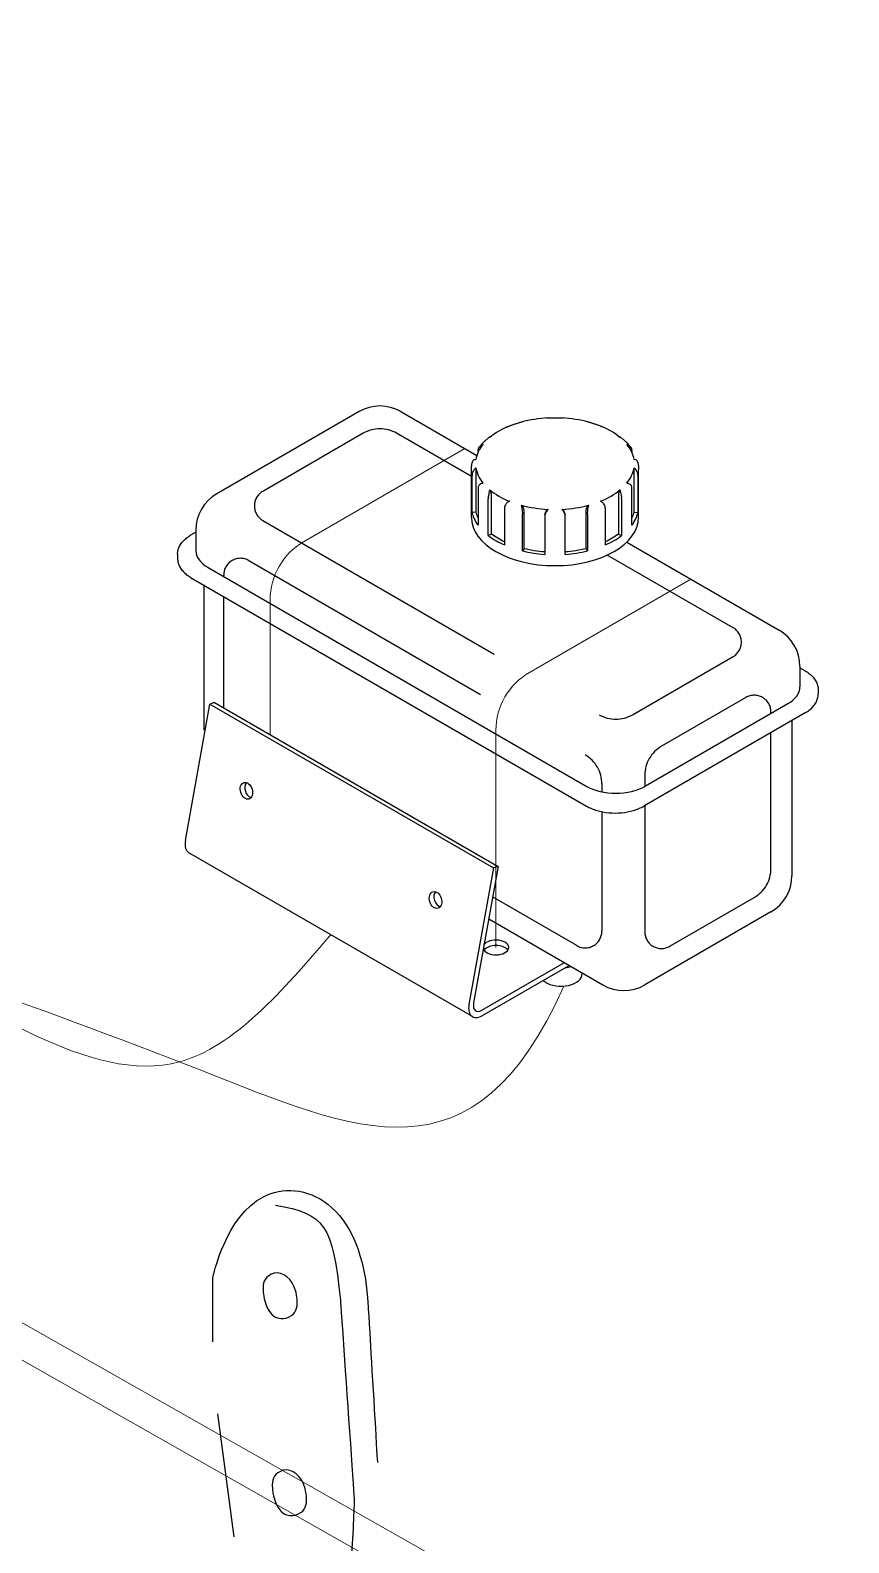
# Model space of a CAD drawing. Extents: x 4.3 to 15.2, y 2.4 to 10.6.
# Drawn here: x 8.265 to 8.571, y 5.474 to 6.039 of the extents above; entities that cross this region are included whole.
import ezdxf

# ---------------------------------------------------------------- set-up
doc = ezdxf.new("R2010")
doc.units = 0
doc.header["$LTSCALE"] = 0.3
doc.header["$MEASUREMENT"] = 0
doc.linetypes.add('PHANTOM', pattern=[2.5, 1.25, -0.25, 0.25, -0.25, 0.25, -0.25])
doc.layers.add('1', color=1, linetype='CONTINUOUS')

msp = doc.modelspace()

# ---------------------------------------------------------------- linework, layer by layer
at = {"layer": '1', "color": 41}
for p, q in [((8.38794, 5.89643), (8.33473, 5.86571)), ((8.40357, 5.89643), (8.43199, 5.88002)), ((8.4368, 5.88685), (8.4369, 5.88681)), ((8.48551, 5.88681), (8.4856, 5.88685)), ((8.43162, 5.87847), (8.43163, 5.87847)), ((8.43243, 5.88118), (8.43243, 5.88179)), ((8.48998, 5.88179), (8.48998, 5.88118)), ((8.49078, 5.87847), (8.49079, 5.87847)), ((8.42995, 5.8569), (8.42995, 5.87476)), ((8.49245, 5.8569), (8.49245, 5.87476)), ((8.32692, 5.85134), (8.32497, 5.85021)), ((8.32692, 5.85218), (8.32692, 5.84452)), ((8.48804, 5.84766), (8.54499, 5.81478)), ((8.32007, 5.84312), (8.32007, 5.84159)), ((8.32497, 5.83449), (8.47302, 5.74902)), ((8.33149, 5.83814), (8.47292, 5.75649)), ((8.32992, 5.83163), (8.32992, 5.77737)), ((8.5528, 5.80125), (8.5528, 5.79359)), ((8.5528, 5.80067), (8.55475, 5.79954)), ((8.33385, 5.78766), (8.33212, 5.78712)), ((8.33385, 5.78766), (8.43991, 5.72642)), ((8.55965, 5.79245), (8.55965, 5.79091)), ((8.32298, 5.73613), (8.33212, 5.78712)), ((8.33212, 5.78712), (8.43819, 5.72589)), ((8.55475, 5.78382), (8.49447, 5.74902)), ((8.54822, 5.78721), (8.49501, 5.75649)), ((8.54979, 5.78096), (8.54979, 5.72297)), ((8.43037, 5.67033), (8.32431, 5.73156)), ((8.43819, 5.72589), (8.42905, 5.67489)), ((8.43991, 5.72642), (8.43077, 5.67543)), ((8.43991, 5.72642), (8.43819, 5.72589)), ((8.54198, 5.70944), (8.49478, 5.68218)), ((8.43641, 5.70687), (8.47916, 5.68218)), ((8.43387, 5.67271), (8.46472, 5.69052)), ((8.43387, 5.67067), (8.46648, 5.6895)), ((8.47124, 5.68572), (8.47142, 5.68665))]:
    msp.add_line(p, q, dxfattribs=at)
at = {"layer": '1', "color": 150}
for p, q in [((8.43019, 5.85876), (8.43019, 5.87254)), ((8.49222, 5.87254), (8.49222, 5.85876)), ((8.43243, 5.86773), (8.43243, 5.85395)), ((8.43414, 5.86969), (8.43425, 5.86972)), ((8.48815, 5.86972), (8.48827, 5.86969)), ((8.48998, 5.85395), (8.48998, 5.86773)), ((8.43627, 5.85011), (8.43627, 5.86389)), ((8.48614, 5.86389), (8.48614, 5.85011)), ((8.43174, 5.85887), (8.43019, 5.85876)), ((8.44237, 5.86036), (8.44237, 5.84658)), ((8.44902, 5.84437), (8.44902, 5.85814)), ((8.45736, 5.85685), (8.45736, 5.84307)), ((8.46504, 5.84307), (8.46504, 5.85685)), ((8.47339, 5.85814), (8.47339, 5.84437)), ((8.48004, 5.84658), (8.48004, 5.86036)), ((8.49067, 5.85887), (8.49222, 5.85876)), ((8.43751, 5.85065), (8.43627, 5.85011)), ((8.4849, 5.85065), (8.48614, 5.85011)), ((8.44963, 5.8452), (8.44902, 5.84437)), ((8.47278, 5.8452), (8.47339, 5.84437))]:
    msp.add_line(p, q, dxfattribs=at)
at = {"layer": '1', "color": 41, "lineweight": 18}
for p, q in [((7.88133, 5.77167), (8.5351, 5.40117)), ((7.87021, 5.76391), (8.53004, 5.38998))]:
    msp.add_line(p, q, dxfattribs=at)
at = {"layer": '1', "color": 150, "linetype": 'PHANTOM', "ltscale": 0.05}
for points in [[(8.42995, 5.87217), (8.402, 5.88831, 0.267949), (8.3895, 5.88831), (8.35192, 5.86661, 0.57735), (8.35192, 5.85579), (8.47771, 5.78316, 0.267949), (8.49021, 5.78316), (8.5278, 5.80486, 0.57735), (8.5278, 5.81568), (8.48077, 5.84283)], [(8.33732, 5.83478), (8.33732, 5.83534, -0.57735), (8.3467, 5.84076), (8.4725, 5.76813, -0.267949), (8.47875, 5.7573), (8.47875, 5.75437)], [(8.54198, 5.78361), (8.54198, 5.78418, 0.57735), (8.53261, 5.78959), (8.50103, 5.77136, 0.267949), (8.49478, 5.76054), (8.49478, 5.75636)], [(8.49478, 5.7492), (8.49478, 5.70203, 0.57735), (8.50416, 5.69662), (8.53573, 5.71485, 0.267949), (8.54198, 5.72567), (8.54198, 5.77645)], [(8.47875, 5.74693), (8.47875, 5.70227, -0.57735), (8.46937, 5.69686), (8.43787, 5.71504)]]:
    msp.add_lwpolyline(points, format="xyb", dxfattribs=at)
at = {"layer": '1', "color": 6, "lineweight": 18}
for points in [[(8.42754, 5.88259), (8.36718, 5.84774, 0.267949), (8.35468, 5.82609), (8.35468, 5.77563)], [(8.51201, 5.83382), (8.45165, 5.79897, 0.267949), (8.43915, 5.77732), (8.43915, 5.69618)]]:
    msp.add_lwpolyline(points, format="xyb", dxfattribs=at)
at = {"layer": '1', "color": 150, "linetype": 'PHANTOM', "ltscale": 0.05}
msp.add_lwpolyline([(8.33732, 5.78565), (8.33732, 5.82736)], dxfattribs=at)
at = {"layer": '1', "color": 41}
for centre, start, end in [((8.39575, 5.8829), 60, 120), ((8.34254, 5.85218), 120, 180), ((8.53717, 5.80125), 0, 60), ((8.53417, 5.72297), 300, 0), ((8.48697, 5.69572), 240, 300)]:
    msp.add_arc(centre, 0.01562, start, end, dxfattribs=at)
for centre, major_axis, ratio, start_param, end_param in [((8.4612, 5.87697), (-0.02969, 0), 0.57735, 5.323482, 5.672092), ((8.4612, 5.87697), (-0.02969, 0), 0.57735, 4.799884, 5.148493), ((8.4612, 5.87697), (-0.02969, 0), 0.57735, 4.276285, 4.624894), ((8.4612, 5.87697), (-0.02969, 0), 0.57735, 3.752686, 4.101296), ((8.4612, 5.87697), (-0.02969, 0), 0.57735, 5.847081, 6.195691), ((8.4612, 5.87697), (0.02969, 0), 0.57735, 0.087495, 0.436104), ((8.4353, 5.88109), (-0.00252, 0.00185), 0.751912, 0.302522, 0.503807), ((8.4871, 5.88109), (0.00252, 0.00185), 0.751912, 5.779378, 5.980663), ((8.43329, 5.87675), (-0.00306, 0.00066), 0.810309, 6.253956, 6.283185), ((8.48912, 5.87675), (0.00306, 0.00066), 0.810309, 0, 0.029229), ((8.4612, 5.8569), (0.03125, 0), 0.57735, 3.141593, 6.283185), ((8.34254, 5.84452), (-0.01563, 0), 0.57735, 0, 0.785398), ((8.53717, 5.79359), (0.01562, 0), 0.57735, 5.497787, 6.283185), ((8.34755, 5.75527), (0.00095, -0.00307), 0.692428, 3.559046, 5.865732), ((8.48396, 5.76287), (-0.01562, 0), 0.57735, 0.785398, 2.356194), ((8.32781, 5.73763), (-0.0035, -0.00606), 0.57735, 5.270894, 6.283185), ((8.41826, 5.71444), (0.00095, -0.00307), 0.692428, 3.559046, 5.865732), ((8.43915, 5.69618), (-0.00478, 0), 0.57735, 0.138828, 5.938116), ((8.43915, 5.69413), (0.00478, 0), 0.57735, 0.379238, 2.762354), ((8.46346, 5.69398), (0.00933, 0), 0.57735, 4.883434, 5.130916), ((8.46346, 5.68622), (0.00783, 0), 0.57735, 3.685217, 6.171304), ((8.43387, 5.67639), (-0.0035, -0.00606), 0.57735, 5.270894, 7.068583), ((8.43387, 5.67639), (-0.00225, -0.0039), 0.57735, 5.270894, 7.068583)]:
    msp.add_ellipse(centre, major_axis=major_axis, ratio=ratio, start_param=start_param, end_param=end_param, dxfattribs=at)
at = {"layer": '1', "color": 150}
for centre, major_axis, ratio, start_param, end_param in [((8.43329, 5.87276), (-0.00306, -0.00066), 0.810309, 5.909845, 6.11113), ((8.4612, 5.87697), (-0.02969, 0), 0.57735, 0.087495, 0.436104), ((8.4612, 5.87697), (0.02969, 0), 0.57735, 5.847081, 6.195691), ((8.48912, 5.87276), (0.00306, -0.00066), 0.810309, 0.172056, 0.37334), ((8.4353, 5.86843), (-0.00252, -0.00185), 0.751912, 5.578094, 5.779378), ((8.4612, 5.87697), (0.02969, 0), 0.57735, 3.752686, 4.101296), ((8.4612, 5.87697), (0.02969, 0), 0.57735, 5.323482, 5.672092), ((8.4871, 5.86843), (-0.00252, 0.00185), 0.751912, 3.6454, 3.846684), ((8.43876, 5.86497), (0.0019, 0.00248), 0.651584, 2.234515, 2.435799), ((8.4612, 5.87697), (0.02969, 0), 0.57735, 4.276285, 4.624894), ((8.4612, 5.87697), (0.02969, 0), 0.57735, 4.799884, 5.148493), ((8.48365, 5.86497), (0.0019, -0.00248), 0.651584, 0.705794, 0.907078), ((8.4612, 5.86098), (-0.03125, 0), 0.57735, 0.123188, 0.400411), ((8.44426, 5.8618), (-0.00125, -0.00286), 0.492041, 5.236171, 5.437455), ((8.45024, 5.85981), (0.00074, 0.00304), 0.318268, 2.024335, 2.225619), ((8.45775, 5.85864), (-0.00022, -0.00312), 0.100328, 5.130175, 5.331459), ((8.46466, 5.85864), (-0.00022, 0.00312), 0.100328, 4.093319, 4.294603), ((8.47217, 5.85981), (0.00074, -0.00304), 0.318268, 0.915974, 1.117258), ((8.47815, 5.8618), (-0.00125, 0.00286), 0.492041, 3.987323, 4.188607), ((8.4612, 5.86098), (0.03125, 0), 0.57735, 5.882774, 6.159997), ((8.4612, 5.86098), (-0.03125, 0), 0.57735, 0.646787, 0.92401), ((8.4612, 5.86098), (-0.03125, 0), 0.57735, 2.217583, 2.494806), ((8.4612, 5.86098), (-0.03125, 0), 0.57735, 1.170385, 1.447608), ((8.4612, 5.86098), (-0.03125, 0), 0.57735, 1.693984, 1.971207)]:
    msp.add_ellipse(centre, major_axis=major_axis, ratio=ratio, start_param=start_param, end_param=end_param, dxfattribs=at)
at = {"layer": '1', "color": 41}
for centre in [(8.34582, 5.75473), (8.41654, 5.71391)]:
    msp.add_ellipse(centre, major_axis=(0.00095, -0.00307), ratio=0.692428, dxfattribs=at)
at = {"layer": '1', "color": 6, "lineweight": 18}
for points, knots in [([(7.04057, 6.12858), (7.08329, 6.09582), (7.127, 6.13226), (7.28142, 6.19), (7.36113, 6.13527), (7.36113, 6.13527), (7.91966, 5.81834), (8.08314, 5.72451), (8.12341, 5.71207), (8.20459, 5.70985), (8.31204, 5.62492), (8.35932, 5.67997), (8.37734, 5.70095)], [0, 0, 0, 0, 0.256944, 0.319772, 0.333333, 0.333333, 0.666667, 1, 1, 1.128415, 1.248452, 1.322321, 1.322321, 1.322321, 1.322321]), ([(8.01899, 5.57607), (7.9685, 5.64524), (8.04389, 5.73207), (8.19162, 5.7003), (8.19162, 5.7003), (8.34454, 5.648), (8.43084, 5.60633), (8.46454, 5.68175), (8.46454, 5.68175), (8.46454, 5.68175), (8.46454, 5.68175), (8.46454, 5.68175), (8.46454, 5.68175), (8.46454, 5.68175)], [0, 0, 0, 0, 0.2, 0.2, 0.2, 0.3, 0.4, 0.4, 0.4, 0.5, 0.6, 0.8, 1, 1, 1, 1])]:
    msp.add_open_spline(points, degree=3, knots=knots, dxfattribs=at)
for points in [[(8.36468, 5.3037), (8.36468, 5.3037), (8.97555, 5.62744), (9.54787, 5.93075)], [(8.36553, 5.27529), (8.36553, 5.27529), (8.98059, 5.59662), (9.54437, 5.89115)], [(9.35844, 5.64588), (9.35844, 5.64588), (8.55765, 5.05864), (8.55765, 5.05864)]]:
    msp.add_open_spline(points, degree=3, dxfattribs=at)
at = {"layer": '1', "color": 41}
for points, knots in [([(8.44301, 5.89051), (8.44307, 5.89056), (8.44313, 5.8906), (8.44348, 5.89081), (8.44382, 5.89093), (8.44417, 5.89101)], [0.07292539, 0.07292539, 0.07292539, 0.07292539, 0.08646823, 0.08646823, 0.14714467, 0.14714467, 0.14714467, 0.14714467]), ([(8.44356, 5.89082), (8.44389, 5.89095), (8.44422, 5.89109), (8.4449, 5.89135), (8.44524, 5.89147), (8.44593, 5.89171), (8.44628, 5.89183), (8.44698, 5.89205), (8.44734, 5.89216), (8.44805, 5.89237), (8.44842, 5.89247), (8.44878, 5.89257)], [4.8732785, 4.8732785, 4.8732785, 4.8732785, 4.9129066, 4.9129066, 4.9525346, 4.9525346, 4.9921627, 4.9921627, 5.0317908, 5.0317908, 5.0714189, 5.0714189, 5.0714189, 5.0714189]), ([(8.44866, 5.8925), (8.44874, 5.89256), (8.44881, 5.89259), (8.44888, 5.89256), (8.44888, 5.89256), (8.44888, 5.89256)], [0, 0, 0, 0, 0.05014952, 0.05014952, 0.05128471, 0.05128471, 0.05128471, 0.05128471]), ([(8.45839, 5.89404), (8.45876, 5.89407), (8.45914, 5.89408), (8.45989, 5.89411), (8.46026, 5.89411), (8.46102, 5.89412), (8.46139, 5.89412), (8.46215, 5.89411), (8.46252, 5.89411), (8.46327, 5.89408), (8.46365, 5.89407), (8.46402, 5.89404)], [5.4034783, 5.4034783, 5.4034783, 5.4034783, 5.4412018, 5.4412018, 5.4789254, 5.4789254, 5.5166489, 5.5166489, 5.5543725, 5.5543725, 5.592096, 5.592096, 5.592096, 5.592096]), ([(8.47363, 5.89257), (8.47399, 5.89247), (8.47435, 5.89237), (8.47507, 5.89216), (8.47543, 5.89205), (8.47613, 5.89183), (8.47648, 5.89171), (8.47717, 5.89147), (8.47751, 5.89135), (8.47819, 5.89109), (8.47852, 5.89095), (8.47885, 5.89082)], [5.9241554, 5.9241554, 5.9241554, 5.9241554, 5.9637835, 5.9637835, 6.0034116, 6.0034116, 6.0430397, 6.0430397, 6.0826677, 6.0826677, 6.1222958, 6.1222958, 6.1222958, 6.1222958]), ([(8.47824, 5.89101), (8.47853, 5.89094), (8.47881, 5.89085), (8.47918, 5.89066), (8.47929, 5.89059), (8.4794, 5.89051)], [0, 0, 0, 0, 0.05014952, 0.05014952, 0.0754491, 0.0754491, 0.0754491, 0.0754491]), ([(8.43248, 5.88229), (8.43254, 5.8825), (8.43264, 5.88271), (8.43292, 5.88314), (8.43311, 5.88335), (8.43361, 5.8838), (8.43394, 5.88402), (8.4343, 5.88421)], [0, 0, 0, 0, 0.0424358, 0.0424358, 0.0864682, 0.0864682, 0.1471447, 0.1471447, 0.1471447, 0.1471447]), ([(8.43286, 5.88303), (8.43306, 5.88331), (8.43328, 5.88358), (8.43373, 5.88412), (8.43396, 5.88438), (8.43444, 5.8849), (8.4347, 5.88515), (8.43521, 5.88565), (8.43548, 5.88589), (8.43603, 5.88637), (8.43631, 5.8866), (8.43661, 5.88683)], [4.3327456, 4.3327456, 4.3327456, 4.3327456, 4.3782885, 4.3782885, 4.4238314, 4.4238314, 4.4693743, 4.4693743, 4.5149171, 4.5149171, 4.56046, 4.56046, 4.56046, 4.56046]), ([(8.43689, 5.8868), (8.43681, 5.88686), (8.43674, 5.88688), (8.43664, 5.88685), (8.43662, 5.88684), (8.43661, 5.88683)], [0, 0, 0, 0, 0.05014952, 0.05014952, 0.06561369, 0.06561369, 0.06561369, 0.06561369]), ([(8.4858, 5.88683), (8.4858, 5.88683), (8.48579, 5.88684), (8.48571, 5.88689), (8.48562, 5.88687), (8.48552, 5.8868)], [0.08228432, 0.08228432, 0.08228432, 0.08228432, 0.08646823, 0.08646823, 0.14714467, 0.14714467, 0.14714467, 0.14714467]), ([(8.4858, 5.88683), (8.48609, 5.8866), (8.48638, 5.88637), (8.48693, 5.88589), (8.4872, 5.88565), (8.48771, 5.88515), (8.48796, 5.8849), (8.48845, 5.88438), (8.48868, 5.88412), (8.48913, 5.88358), (8.48935, 5.88331), (8.48955, 5.88303)], [0.151929, 0.151929, 0.151929, 0.151929, 0.1974718, 0.1974718, 0.2430147, 0.2430147, 0.2885576, 0.2885576, 0.3341005, 0.3341005, 0.3796434, 0.3796434, 0.3796434, 0.3796434]), ([(8.48811, 5.88421), (8.4884, 5.88406), (8.48868, 5.88388), (8.48923, 5.88343), (8.48948, 5.88316), (8.48978, 5.88269), (8.48988, 5.88249), (8.48992, 5.88229)], [0, 0, 0, 0, 0.0501495, 0.0501495, 0.1109305, 0.1109305, 0.1566477, 0.1566477, 0.1566477, 0.1566477]), ([(8.43163, 5.87847), (8.43142, 5.87848), (8.43121, 5.87846), (8.43081, 5.87832), (8.43063, 5.87819), (8.43039, 5.87786), (8.43031, 5.87769), (8.43025, 5.87748)], [0, 0, 0, 0, 0.0501495, 0.0501495, 0.1109305, 0.1109305, 0.1566477, 0.1566477, 0.1566477, 0.1566477]), ([(8.49216, 5.87748), (8.4921, 5.8777), (8.49201, 5.87788), (8.49179, 5.87817), (8.49165, 5.87828), (8.49128, 5.87845), (8.49104, 5.87848), (8.49078, 5.87847)], [0, 0, 0, 0, 0.0424358, 0.0424358, 0.0864682, 0.0864682, 0.1471447, 0.1471447, 0.1471447, 0.1471447]), ([(8.42995, 5.87476), (8.42995, 5.87494), (8.42996, 5.87511), (8.42997, 5.87547), (8.42998, 5.87565), (8.43002, 5.876), (8.43003, 5.87618), (8.43008, 5.87653), (8.43011, 5.87671), (8.43017, 5.87706), (8.4302, 5.87723), (8.43024, 5.87741)], [3.9269908, 3.9269908, 3.9269908, 3.9269908, 3.9516284, 3.9516284, 3.976266, 3.976266, 4.0009036, 4.0009036, 4.0255412, 4.0255412, 4.0501788, 4.0501788, 4.0501788, 4.0501788]), ([(8.49217, 5.87741), (8.49221, 5.87723), (8.49224, 5.87706), (8.4923, 5.87671), (8.49233, 5.87653), (8.49237, 5.87618), (8.49239, 5.876), (8.49242, 5.87565), (8.49244, 5.87547), (8.49245, 5.87511), (8.49245, 5.87494), (8.49245, 5.87476)], [0.6622102, 0.6622102, 0.6622102, 0.6622102, 0.6868478, 0.6868478, 0.7114854, 0.7114854, 0.736123, 0.736123, 0.7607606, 0.7607606, 0.7853982, 0.7853982, 0.7853982, 0.7853982]), ([(8.32007, 5.84312), (8.32007, 5.84369), (8.32015, 5.84425), (8.32045, 5.84535), (8.32067, 5.84589), (8.32124, 5.8469), (8.32159, 5.84739), (8.32239, 5.84829), (8.32285, 5.84872), (8.32384, 5.84951), (8.32439, 5.84988), (8.32497, 5.85021)], [3.9269908, 3.9269908, 3.9269908, 3.9269908, 4.0840704, 4.0840704, 4.2411501, 4.2411501, 4.3982297, 4.3982297, 4.5553093, 4.5553093, 4.712389, 4.712389, 4.712389, 4.712389]), ([(8.32007, 5.84159), (8.32007, 5.84102), (8.32015, 5.84046), (8.32045, 5.83935), (8.32067, 5.83882), (8.32124, 5.83781), (8.32159, 5.83732), (8.32239, 5.83641), (8.32285, 5.83599), (8.32384, 5.8352), (8.32439, 5.83483), (8.32497, 5.83449)], [2.3561945, 2.3561945, 2.3561945, 2.3561945, 2.5132741, 2.5132741, 2.6703538, 2.6703538, 2.8274334, 2.8274334, 2.984513, 2.984513, 3.1415927, 3.1415927, 3.1415927, 3.1415927]), ([(8.55475, 5.79954), (8.55533, 5.7992), (8.55587, 5.79884), (8.55687, 5.79805), (8.55732, 5.79762), (8.55813, 5.79671), (8.55847, 5.79623), (8.55905, 5.79521), (8.55927, 5.79468), (8.55957, 5.79358), (8.55965, 5.79301), (8.55965, 5.79245)], [0, 0, 0, 0, 0.1570796, 0.1570796, 0.3141593, 0.3141593, 0.4712389, 0.4712389, 0.6283185, 0.6283185, 0.7853982, 0.7853982, 0.7853982, 0.7853982]), ([(8.55475, 5.78382), (8.55533, 5.78416), (8.55587, 5.78452), (8.55687, 5.78532), (8.55732, 5.78574), (8.55813, 5.78665), (8.55847, 5.78713), (8.55905, 5.78815), (8.55927, 5.78868), (8.55957, 5.78978), (8.55965, 5.79035), (8.55965, 5.79091)], [4.712389, 4.712389, 4.712389, 4.712389, 4.8694686, 4.8694686, 5.0265482, 5.0265482, 5.1836279, 5.1836279, 5.3407075, 5.3407075, 5.4977871, 5.4977871, 5.4977871, 5.4977871]), ([(8.47302, 5.74902), (8.47418, 5.74835), (8.4755, 5.7478), (8.47834, 5.74696), (8.47985, 5.74668), (8.48295, 5.74639), (8.48454, 5.74639), (8.48764, 5.74668), (8.48915, 5.74696), (8.49199, 5.7478), (8.4933, 5.74835), (8.49447, 5.74902)], [3.141593, 3.141593, 3.141593, 3.141593, 3.455752, 3.455752, 3.769911, 3.769911, 4.08407, 4.08407, 4.39823, 4.39823, 4.712389, 4.712389, 4.712389, 4.712389])]:
    msp.add_open_spline(points, degree=3, knots=knots, dxfattribs=at)
for points in [[(8.45817, 5.89402), (8.45831, 5.89405), (8.45846, 5.89405), (8.45861, 5.89404)], [(8.4638, 5.89404), (8.46395, 5.89405), (8.4641, 5.89405), (8.46423, 5.89402)], [(8.47353, 5.89256), (8.47359, 5.89259), (8.47367, 5.89256), (8.47374, 5.8925)]]:
    msp.add_open_spline(points, degree=3, dxfattribs=at)
at = {"layer": '1', "color": 150}
for points, knots in [([(8.43025, 5.87306), (8.43031, 5.87328), (8.43039, 5.87353), (8.43062, 5.87403), (8.43076, 5.87429), (8.43112, 5.87487), (8.43137, 5.87519), (8.43163, 5.87547)], [0, 0, 0, 0, 0.0424358, 0.0424358, 0.0864682, 0.0864682, 0.1471447, 0.1471447, 0.1471447, 0.1471447]), ([(8.43174, 5.87316), (8.43174, 5.87321), (8.43174, 5.87325), (8.43174, 5.8733), (8.43174, 5.87335), (8.43174, 5.87339), (8.43174, 5.87344), (8.43174, 5.87346), (8.43174, 5.87349), (8.43174, 5.87351), (8.43174, 5.87356), (8.43174, 5.87361), (8.43173, 5.87366), (8.43173, 5.87369), (8.43173, 5.87371), (8.43173, 5.87374), (8.43173, 5.87379), (8.43173, 5.87384), (8.43173, 5.87389), (8.43173, 5.87392), (8.43172, 5.87394), (8.43172, 5.87397), (8.43172, 5.87402), (8.43172, 5.87407), (8.43172, 5.87413), (8.43172, 5.87415), (8.43171, 5.87418), (8.43171, 5.87421), (8.43171, 5.87426), (8.43171, 5.87431), (8.4317, 5.87437), (8.4317, 5.87439), (8.4317, 5.87442), (8.4317, 5.87445), (8.4317, 5.8745), (8.43169, 5.87455), (8.43169, 5.87461), (8.43169, 5.87463), (8.43169, 5.87466), (8.43169, 5.87469), (8.43168, 5.87474), (8.43168, 5.87479), (8.43168, 5.87485), (8.43167, 5.87487), (8.43167, 5.8749), (8.43167, 5.87493), (8.43167, 5.87498), (8.43166, 5.87503), (8.43166, 5.87508), (8.43166, 5.87511), (8.43166, 5.87514), (8.43165, 5.87516), (8.43165, 5.87521), (8.43165, 5.87526), (8.43164, 5.87532), (8.43164, 5.87534), (8.43164, 5.87537), (8.43164, 5.87539), (8.43163, 5.87542), (8.43163, 5.87544), (8.43163, 5.87547)], [0, 0, 0, 0, 0.0654498, 0.0654498, 0.0654498, 0.1308997, 0.1308997, 0.1308997, 0.1636246, 0.1636246, 0.1636246, 0.2290745, 0.2290745, 0.2290745, 0.2617994, 0.2617994, 0.2617994, 0.3272492, 0.3272492, 0.3272492, 0.3599742, 0.3599742, 0.3599742, 0.425424, 0.425424, 0.425424, 0.4581489, 0.4581489, 0.4581489, 0.5235988, 0.5235988, 0.5235988, 0.5563237, 0.5563237, 0.5563237, 0.6217735, 0.6217735, 0.6217735, 0.6544985, 0.6544985, 0.6544985, 0.7199483, 0.7199483, 0.7199483, 0.7526732, 0.7526732, 0.7526732, 0.8181231, 0.8181231, 0.8181231, 0.850848, 0.850848, 0.850848, 0.9162979, 0.9162979, 0.9162979, 0.9490228, 0.9490228, 0.9490228, 0.9838398, 0.9838398, 0.9838398, 0.9838398]), ([(8.49078, 5.87547), (8.49078, 5.87544), (8.49077, 5.87542), (8.49077, 5.87539), (8.49077, 5.87537), (8.49077, 5.87534), (8.49077, 5.87532), (8.49076, 5.87526), (8.49076, 5.87521), (8.49076, 5.87516), (8.49075, 5.87514), (8.49075, 5.87511), (8.49075, 5.87508), (8.49075, 5.87503), (8.49074, 5.87498), (8.49074, 5.87493), (8.49074, 5.8749), (8.49074, 5.87487), (8.49073, 5.87485), (8.49073, 5.87479), (8.49073, 5.87474), (8.49072, 5.87469), (8.49072, 5.87466), (8.49072, 5.87463), (8.49072, 5.87461), (8.49072, 5.87455), (8.49071, 5.8745), (8.49071, 5.87445), (8.49071, 5.87442), (8.49071, 5.87439), (8.4907, 5.87437), (8.4907, 5.87431), (8.4907, 5.87426), (8.4907, 5.87421), (8.49069, 5.87418), (8.49069, 5.87415), (8.49069, 5.87413), (8.49069, 5.87407), (8.49069, 5.87402), (8.49069, 5.87397), (8.49068, 5.87394), (8.49068, 5.87392), (8.49068, 5.87389), (8.49068, 5.87384), (8.49068, 5.87379), (8.49068, 5.87374), (8.49068, 5.87371), (8.49068, 5.87369), (8.49067, 5.87366), (8.49067, 5.87361), (8.49067, 5.87356), (8.49067, 5.87351), (8.49067, 5.87349), (8.49067, 5.87346), (8.49067, 5.87344), (8.49067, 5.87339), (8.49067, 5.87335), (8.49067, 5.8733), (8.49067, 5.87325), (8.49067, 5.87321), (8.49067, 5.87316)], [0.5869566, 0.5869566, 0.5869566, 0.5869566, 0.6217735, 0.6217735, 0.6217735, 0.6544985, 0.6544985, 0.6544985, 0.7199483, 0.7199483, 0.7199483, 0.7526732, 0.7526732, 0.7526732, 0.8181231, 0.8181231, 0.8181231, 0.850848, 0.850848, 0.850848, 0.9162979, 0.9162979, 0.9162979, 0.9490228, 0.9490228, 0.9490228, 1.0144726, 1.0144726, 1.0144726, 1.0471976, 1.0471976, 1.0471976, 1.1126474, 1.1126474, 1.1126474, 1.1453723, 1.1453723, 1.1453723, 1.2108222, 1.2108222, 1.2108222, 1.2435471, 1.2435471, 1.2435471, 1.3089969, 1.3089969, 1.3089969, 1.3417219, 1.3417219, 1.3417219, 1.4071717, 1.4071717, 1.4071717, 1.4398966, 1.4398966, 1.4398966, 1.5053465, 1.5053465, 1.5053465, 1.5707963, 1.5707963, 1.5707963, 1.5707963]), ([(8.49078, 5.87547), (8.49099, 5.87524), (8.4912, 5.87499), (8.4916, 5.87439), (8.49178, 5.87406), (8.49202, 5.8735), (8.4921, 5.87327), (8.49216, 5.87306)], [0, 0, 0, 0, 0.0501495, 0.0501495, 0.1109305, 0.1109305, 0.1566477, 0.1566477, 0.1566477, 0.1566477]), ([(8.4343, 5.86973), (8.434, 5.86966), (8.43373, 5.86957), (8.43317, 5.86928), (8.43293, 5.86909), (8.43263, 5.86868), (8.43253, 5.86847), (8.43248, 5.86825)], [0, 0, 0, 0, 0.0501495, 0.0501495, 0.1109305, 0.1109305, 0.1566477, 0.1566477, 0.1566477, 0.1566477]), ([(8.4343, 5.86973), (8.43429, 5.86973), (8.43428, 5.86973), (8.43427, 5.86972), (8.43426, 5.86972), (8.43426, 5.86972), (8.43425, 5.86972)], [0.58695655, 0.58695655, 0.58695655, 0.58695655, 0.62177355, 0.62177355, 0.62177355, 0.63706369, 0.63706369, 0.63706369, 0.63706369]), ([(8.43632, 5.86442), (8.43636, 5.86466), (8.43641, 5.86492), (8.43651, 5.86548), (8.43656, 5.86577), (8.4367, 5.86643), (8.43679, 5.8668), (8.43689, 5.86713)], [0, 0, 0, 0, 0.0424358, 0.0424358, 0.0864682, 0.0864682, 0.1471447, 0.1471447, 0.1471447, 0.1471447]), ([(8.43751, 5.86494), (8.43751, 5.86498), (8.43751, 5.86503), (8.43751, 5.86508), (8.43751, 5.86512), (8.4375, 5.86517), (8.4375, 5.86522), (8.4375, 5.86524), (8.4375, 5.86526), (8.43749, 5.86529), (8.43749, 5.86533), (8.43748, 5.86538), (8.43748, 5.86543), (8.43747, 5.86546), (8.43747, 5.86548), (8.43746, 5.86551), (8.43746, 5.86555), (8.43745, 5.8656), (8.43744, 5.86565), (8.43743, 5.86568), (8.43743, 5.8657), (8.43742, 5.86573), (8.43741, 5.86578), (8.4374, 5.86583), (8.43739, 5.86588), (8.43738, 5.86591), (8.43737, 5.86593), (8.43737, 5.86596), (8.43735, 5.86601), (8.43734, 5.86606), (8.43732, 5.86611), (8.43732, 5.86613), (8.43731, 5.86616), (8.4373, 5.86618), (8.43728, 5.86623), (8.43727, 5.86628), (8.43725, 5.86633), (8.43724, 5.86636), (8.43723, 5.86638), (8.43722, 5.86641), (8.4372, 5.86646), (8.43718, 5.86651), (8.43716, 5.86656), (8.43715, 5.86658), (8.43714, 5.86661), (8.43713, 5.86663), (8.43711, 5.86668), (8.43709, 5.86673), (8.43707, 5.86678), (8.43706, 5.8668), (8.43705, 5.86683), (8.43703, 5.86685), (8.43701, 5.8669), (8.43699, 5.86695), (8.43696, 5.86699), (8.43695, 5.86702), (8.43694, 5.86704), (8.43693, 5.86706), (8.43692, 5.86709), (8.4369, 5.86711), (8.43689, 5.86713)], [0, 0, 0, 0, 0.0654498, 0.0654498, 0.0654498, 0.1308997, 0.1308997, 0.1308997, 0.1636246, 0.1636246, 0.1636246, 0.2290745, 0.2290745, 0.2290745, 0.2617994, 0.2617994, 0.2617994, 0.3272492, 0.3272492, 0.3272492, 0.3599742, 0.3599742, 0.3599742, 0.425424, 0.425424, 0.425424, 0.4581489, 0.4581489, 0.4581489, 0.5235988, 0.5235988, 0.5235988, 0.5563237, 0.5563237, 0.5563237, 0.6217735, 0.6217735, 0.6217735, 0.6544985, 0.6544985, 0.6544985, 0.7199483, 0.7199483, 0.7199483, 0.7526732, 0.7526732, 0.7526732, 0.8181231, 0.8181231, 0.8181231, 0.850848, 0.850848, 0.850848, 0.9162979, 0.9162979, 0.9162979, 0.9490228, 0.9490228, 0.9490228, 0.9838398, 0.9838398, 0.9838398, 0.9838398]), ([(8.48552, 5.86713), (8.48551, 5.86711), (8.48549, 5.86709), (8.48548, 5.86706), (8.48547, 5.86704), (8.48546, 5.86702), (8.48544, 5.86699), (8.48542, 5.86695), (8.4854, 5.8669), (8.48537, 5.86685), (8.48536, 5.86683), (8.48535, 5.8668), (8.48534, 5.86678), (8.48532, 5.86673), (8.4853, 5.86668), (8.48528, 5.86663), (8.48527, 5.86661), (8.48526, 5.86658), (8.48525, 5.86656), (8.48523, 5.86651), (8.48521, 5.86646), (8.48519, 5.86641), (8.48518, 5.86638), (8.48517, 5.86636), (8.48516, 5.86633), (8.48514, 5.86628), (8.48513, 5.86623), (8.48511, 5.86618), (8.4851, 5.86616), (8.48509, 5.86613), (8.48509, 5.86611), (8.48507, 5.86606), (8.48506, 5.86601), (8.48504, 5.86596), (8.48504, 5.86593), (8.48503, 5.86591), (8.48502, 5.86588), (8.48501, 5.86583), (8.485, 5.86578), (8.48499, 5.86573), (8.48498, 5.8657), (8.48498, 5.86568), (8.48497, 5.86565), (8.48496, 5.8656), (8.48495, 5.86555), (8.48494, 5.86551), (8.48494, 5.86548), (8.48494, 5.86546), (8.48493, 5.86543), (8.48493, 5.86538), (8.48492, 5.86533), (8.48491, 5.86529), (8.48491, 5.86526), (8.48491, 5.86524), (8.48491, 5.86522), (8.4849, 5.86517), (8.4849, 5.86512), (8.4849, 5.86508), (8.4849, 5.86503), (8.4849, 5.86498), (8.4849, 5.86494)], [0.5869566, 0.5869566, 0.5869566, 0.5869566, 0.6217735, 0.6217735, 0.6217735, 0.6544985, 0.6544985, 0.6544985, 0.7199483, 0.7199483, 0.7199483, 0.7526732, 0.7526732, 0.7526732, 0.8181231, 0.8181231, 0.8181231, 0.850848, 0.850848, 0.850848, 0.9162979, 0.9162979, 0.9162979, 0.9490228, 0.9490228, 0.9490228, 1.0144726, 1.0144726, 1.0144726, 1.0471976, 1.0471976, 1.0471976, 1.1126474, 1.1126474, 1.1126474, 1.1453723, 1.1453723, 1.1453723, 1.2108222, 1.2108222, 1.2108222, 1.2435471, 1.2435471, 1.2435471, 1.3089969, 1.3089969, 1.3089969, 1.3417219, 1.3417219, 1.3417219, 1.4071717, 1.4071717, 1.4071717, 1.4398966, 1.4398966, 1.4398966, 1.5053465, 1.5053465, 1.5053465, 1.5707963, 1.5707963, 1.5707963, 1.5707963]), ([(8.48552, 5.86713), (8.4856, 5.86686), (8.48567, 5.86656), (8.48583, 5.86588), (8.4859, 5.86551), (8.48601, 5.8649), (8.48605, 5.86465), (8.48609, 5.86442)], [0, 0, 0, 0, 0.0501495, 0.0501495, 0.1109305, 0.1109305, 0.1566477, 0.1566477, 0.1566477, 0.1566477]), ([(8.48992, 5.86825), (8.48987, 5.86849), (8.48977, 5.86869), (8.48949, 5.86907), (8.4893, 5.86922), (8.4888, 5.86953), (8.48847, 5.86965), (8.48811, 5.86973)], [0, 0, 0, 0, 0.0424358, 0.0424358, 0.0864682, 0.0864682, 0.1471447, 0.1471447, 0.1471447, 0.1471447]), ([(8.48815, 5.86972), (8.48815, 5.86972), (8.48815, 5.86972), (8.48814, 5.86972), (8.48813, 5.86973), (8.48812, 5.86973), (8.48811, 5.86973)], [0.93373263, 0.93373263, 0.93373263, 0.93373263, 0.94902278, 0.94902278, 0.94902278, 0.98383977, 0.98383977, 0.98383977, 0.98383977]), ([(8.44417, 5.86293), (8.44388, 5.86277), (8.4436, 5.86259), (8.44305, 5.86214), (8.44281, 5.86187), (8.44253, 5.86137), (8.44244, 5.86114), (8.44241, 5.8609)], [0, 0, 0, 0, 0.0501495, 0.0501495, 0.1109305, 0.1109305, 0.1566477, 0.1566477, 0.1566477, 0.1566477]), ([(8.44417, 5.86293), (8.44415, 5.86292), (8.44413, 5.86292), (8.44412, 5.86291), (8.4441, 5.86291), (8.44408, 5.8629), (8.44406, 5.86289), (8.44403, 5.86288), (8.444, 5.86287), (8.44397, 5.86285), (8.44395, 5.86284), (8.44393, 5.86283), (8.44392, 5.86282), (8.44389, 5.86281), (8.44386, 5.86279), (8.44383, 5.86277), (8.44382, 5.86276), (8.4438, 5.86275), (8.44379, 5.86273), (8.44379, 5.86273), (8.44379, 5.86273), (8.44379, 5.86273)], [0.5869566, 0.5869566, 0.5869566, 0.5869566, 0.6217735, 0.6217735, 0.6217735, 0.6544985, 0.6544985, 0.6544985, 0.7199483, 0.7199483, 0.7199483, 0.7526732, 0.7526732, 0.7526732, 0.8181231, 0.8181231, 0.8181231, 0.850848, 0.850848, 0.850848, 0.8528346, 0.8528346, 0.8528346, 0.8528346]), ([(8.44905, 5.85869), (8.44907, 5.85894), (8.44906, 5.85921), (8.44902, 5.85977), (8.44897, 5.86006), (8.44885, 5.86073), (8.44876, 5.86109), (8.44866, 5.86143)], [0, 0, 0, 0, 0.0424358, 0.0424358, 0.0864682, 0.0864682, 0.1471447, 0.1471447, 0.1471447, 0.1471447]), ([(8.44963, 5.85948), (8.44963, 5.85953), (8.44963, 5.85957), (8.44963, 5.85962), (8.44962, 5.85966), (8.44962, 5.85971), (8.44961, 5.85976), (8.44961, 5.85978), (8.44961, 5.8598), (8.4496, 5.85982), (8.4496, 5.85987), (8.44959, 5.85992), (8.44958, 5.85996), (8.44957, 5.85999), (8.44956, 5.86001), (8.44956, 5.86003), (8.44955, 5.86008), (8.44953, 5.86012), (8.44952, 5.86017), (8.44951, 5.86019), (8.4495, 5.86022), (8.44949, 5.86024), (8.44948, 5.86028), (8.44946, 5.86033), (8.44944, 5.86037), (8.44943, 5.8604), (8.44942, 5.86042), (8.44941, 5.86044), (8.44939, 5.86049), (8.44936, 5.86053), (8.44934, 5.86058), (8.44933, 5.8606), (8.44932, 5.86062), (8.4493, 5.86064), (8.44928, 5.86069), (8.44925, 5.86073), (8.44922, 5.86078), (8.44921, 5.8608), (8.4492, 5.86082), (8.44918, 5.86084), (8.44915, 5.86088), (8.44912, 5.86092), (8.44909, 5.86097), (8.44908, 5.86099), (8.44906, 5.86101), (8.44904, 5.86103), (8.44901, 5.86107), (8.44898, 5.86111), (8.44894, 5.86115), (8.44893, 5.86117), (8.44891, 5.86119), (8.44889, 5.86121), (8.44886, 5.86125), (8.44882, 5.86128), (8.44878, 5.86132), (8.44876, 5.86134), (8.44874, 5.86136), (8.44873, 5.86138), (8.44871, 5.86139), (8.44868, 5.86141), (8.44866, 5.86143)], [0, 0, 0, 0, 0.0654498, 0.0654498, 0.0654498, 0.1308997, 0.1308997, 0.1308997, 0.1636246, 0.1636246, 0.1636246, 0.2290745, 0.2290745, 0.2290745, 0.2617994, 0.2617994, 0.2617994, 0.3272492, 0.3272492, 0.3272492, 0.3599742, 0.3599742, 0.3599742, 0.425424, 0.425424, 0.425424, 0.4581489, 0.4581489, 0.4581489, 0.5235988, 0.5235988, 0.5235988, 0.5563237, 0.5563237, 0.5563237, 0.6217735, 0.6217735, 0.6217735, 0.6544985, 0.6544985, 0.6544985, 0.7199483, 0.7199483, 0.7199483, 0.7526732, 0.7526732, 0.7526732, 0.8181231, 0.8181231, 0.8181231, 0.850848, 0.850848, 0.850848, 0.9162979, 0.9162979, 0.9162979, 0.9490228, 0.9490228, 0.9490228, 0.9838398, 0.9838398, 0.9838398, 0.9838398]), ([(8.47374, 5.86143), (8.47372, 5.86141), (8.4737, 5.86139), (8.47368, 5.86138), (8.47366, 5.86136), (8.47365, 5.86134), (8.47363, 5.86132), (8.47359, 5.86128), (8.47355, 5.86125), (8.47352, 5.86121), (8.4735, 5.86119), (8.47348, 5.86117), (8.47346, 5.86115), (8.47343, 5.86111), (8.4734, 5.86107), (8.47336, 5.86103), (8.47335, 5.86101), (8.47333, 5.86099), (8.47332, 5.86097), (8.47329, 5.86092), (8.47326, 5.86088), (8.47323, 5.86084), (8.47321, 5.86082), (8.4732, 5.8608), (8.47318, 5.86078), (8.47316, 5.86073), (8.47313, 5.86069), (8.47311, 5.86064), (8.47309, 5.86062), (8.47308, 5.8606), (8.47307, 5.86058), (8.47305, 5.86053), (8.47302, 5.86049), (8.473, 5.86044), (8.47299, 5.86042), (8.47298, 5.8604), (8.47297, 5.86037), (8.47295, 5.86033), (8.47293, 5.86028), (8.47292, 5.86024), (8.47291, 5.86022), (8.4729, 5.86019), (8.47289, 5.86017), (8.47288, 5.86012), (8.47286, 5.86008), (8.47285, 5.86003), (8.47284, 5.86001), (8.47284, 5.85999), (8.47283, 5.85996), (8.47282, 5.85992), (8.47281, 5.85987), (8.47281, 5.85982), (8.4728, 5.8598), (8.4728, 5.85978), (8.4728, 5.85976), (8.47279, 5.85971), (8.47278, 5.85966), (8.47278, 5.85962), (8.47278, 5.85957), (8.47278, 5.85953), (8.47278, 5.85948)], [0.5869566, 0.5869566, 0.5869566, 0.5869566, 0.6217735, 0.6217735, 0.6217735, 0.6544985, 0.6544985, 0.6544985, 0.7199483, 0.7199483, 0.7199483, 0.7526732, 0.7526732, 0.7526732, 0.8181231, 0.8181231, 0.8181231, 0.850848, 0.850848, 0.850848, 0.9162979, 0.9162979, 0.9162979, 0.9490228, 0.9490228, 0.9490228, 1.0144726, 1.0144726, 1.0144726, 1.0471976, 1.0471976, 1.0471976, 1.1126474, 1.1126474, 1.1126474, 1.1453723, 1.1453723, 1.1453723, 1.2108222, 1.2108222, 1.2108222, 1.2435471, 1.2435471, 1.2435471, 1.3089969, 1.3089969, 1.3089969, 1.3417219, 1.3417219, 1.3417219, 1.4071717, 1.4071717, 1.4071717, 1.4398966, 1.4398966, 1.4398966, 1.5053465, 1.5053465, 1.5053465, 1.5707963, 1.5707963, 1.5707963, 1.5707963]), ([(8.47374, 5.86143), (8.47367, 5.86116), (8.4736, 5.86086), (8.47345, 5.86017), (8.47339, 5.8598), (8.47334, 5.85919), (8.47334, 5.85893), (8.47336, 5.85869)], [0, 0, 0, 0, 0.0501495, 0.0501495, 0.1109305, 0.1109305, 0.1566477, 0.1566477, 0.1566477, 0.1566477]), ([(8.48, 5.8609), (8.47996, 5.86115), (8.47987, 5.86139), (8.4796, 5.86184), (8.47942, 5.86206), (8.47893, 5.86251), (8.47859, 5.86274), (8.47824, 5.86293)], [0, 0, 0, 0, 0.0424358, 0.0424358, 0.0864682, 0.0864682, 0.1471447, 0.1471447, 0.1471447, 0.1471447]), ([(8.47862, 5.86273), (8.47862, 5.86273), (8.47862, 5.86273), (8.47862, 5.86273), (8.47861, 5.86275), (8.47859, 5.86276), (8.47858, 5.86277), (8.47855, 5.86279), (8.47852, 5.86281), (8.47849, 5.86282), (8.47847, 5.86283), (8.47846, 5.86284), (8.47844, 5.86285), (8.47841, 5.86287), (8.47838, 5.86288), (8.47834, 5.86289), (8.47833, 5.8629), (8.47831, 5.86291), (8.47829, 5.86291), (8.47828, 5.86292), (8.47826, 5.86292), (8.47824, 5.86293)], [0.7179617, 0.7179617, 0.7179617, 0.7179617, 0.7199483, 0.7199483, 0.7199483, 0.7526732, 0.7526732, 0.7526732, 0.8181231, 0.8181231, 0.8181231, 0.850848, 0.850848, 0.850848, 0.9162979, 0.9162979, 0.9162979, 0.9490228, 0.9490228, 0.9490228, 0.9838398, 0.9838398, 0.9838398, 0.9838398]), ([(8.45861, 5.85989), (8.4584, 5.85966), (8.4582, 5.85941), (8.4578, 5.8588), (8.45762, 5.85847), (8.45743, 5.85789), (8.45738, 5.85764), (8.45737, 5.8574)], [0, 0, 0, 0, 0.0501495, 0.0501495, 0.1109305, 0.1109305, 0.1566477, 0.1566477, 0.1566477, 0.1566477]), ([(8.45861, 5.85989), (8.45859, 5.85988), (8.45856, 5.85987), (8.45854, 5.85986), (8.45852, 5.85985), (8.4585, 5.85983), (8.45848, 5.85982), (8.45844, 5.8598), (8.4584, 5.85977), (8.45836, 5.85974), (8.45834, 5.85973), (8.45832, 5.85971), (8.4583, 5.8597), (8.45827, 5.85967), (8.45823, 5.85964), (8.45819, 5.85961), (8.45818, 5.8596), (8.45816, 5.85958), (8.45814, 5.85957), (8.45811, 5.85953), (8.45808, 5.8595), (8.45804, 5.85947), (8.45803, 5.85945), (8.45801, 5.85944), (8.458, 5.85942), (8.45797, 5.85938), (8.45794, 5.85935), (8.45791, 5.85931), (8.4579, 5.85929), (8.45789, 5.85928), (8.45787, 5.85926), (8.45785, 5.85922), (8.45782, 5.85918), (8.4578, 5.85914), (8.45779, 5.85913), (8.45778, 5.85911), (8.45777, 5.85909), (8.45775, 5.85905), (8.45773, 5.85901), (8.45771, 5.85897), (8.4577, 5.85895), (8.45769, 5.85893), (8.45768, 5.85891), (8.45767, 5.85886), (8.45765, 5.85882), (8.45764, 5.85878), (8.45763, 5.85876), (8.45762, 5.85874), (8.45762, 5.85872), (8.45761, 5.85869), (8.4576, 5.85865), (8.45759, 5.85862)], [0.5869566, 0.5869566, 0.5869566, 0.5869566, 0.6217735, 0.6217735, 0.6217735, 0.6544985, 0.6544985, 0.6544985, 0.7199483, 0.7199483, 0.7199483, 0.7526732, 0.7526732, 0.7526732, 0.8181231, 0.8181231, 0.8181231, 0.850848, 0.850848, 0.850848, 0.9162979, 0.9162979, 0.9162979, 0.9490228, 0.9490228, 0.9490228, 1.0144726, 1.0144726, 1.0144726, 1.0471976, 1.0471976, 1.0471976, 1.1126474, 1.1126474, 1.1126474, 1.1453723, 1.1453723, 1.1453723, 1.2108222, 1.2108222, 1.2108222, 1.2435471, 1.2435471, 1.2435471, 1.3089969, 1.3089969, 1.3089969, 1.3417219, 1.3417219, 1.3417219, 1.3917101, 1.3917101, 1.3917101, 1.3917101]), ([(8.46504, 5.8574), (8.46503, 5.85765), (8.46497, 5.85792), (8.46479, 5.85844), (8.46466, 5.8587), (8.4643, 5.85929), (8.46406, 5.85961), (8.4638, 5.85989)], [0, 0, 0, 0, 0.0424358, 0.0424358, 0.0864682, 0.0864682, 0.1471447, 0.1471447, 0.1471447, 0.1471447]), ([(8.46481, 5.85862), (8.46481, 5.85865), (8.4648, 5.85869), (8.46479, 5.85872), (8.46478, 5.85874), (8.46478, 5.85876), (8.46477, 5.85878), (8.46476, 5.85882), (8.46474, 5.85886), (8.46473, 5.85891), (8.46472, 5.85893), (8.46471, 5.85895), (8.4647, 5.85897), (8.46468, 5.85901), (8.46466, 5.85905), (8.46464, 5.85909), (8.46463, 5.85911), (8.46462, 5.85913), (8.46461, 5.85914), (8.46459, 5.85918), (8.46456, 5.85922), (8.46454, 5.85926), (8.46452, 5.85928), (8.46451, 5.85929), (8.4645, 5.85931), (8.46447, 5.85935), (8.46444, 5.85938), (8.46441, 5.85942), (8.4644, 5.85944), (8.46438, 5.85945), (8.46436, 5.85947), (8.46433, 5.8595), (8.4643, 5.85953), (8.46427, 5.85957), (8.46425, 5.85958), (8.46423, 5.8596), (8.46421, 5.85961), (8.46418, 5.85964), (8.46414, 5.85967), (8.46411, 5.8597), (8.46409, 5.85971), (8.46407, 5.85973), (8.46405, 5.85974), (8.46401, 5.85977), (8.46397, 5.8598), (8.46393, 5.85982), (8.46391, 5.85983), (8.46389, 5.85985), (8.46387, 5.85986), (8.46384, 5.85987), (8.46382, 5.85988), (8.4638, 5.85989)], [0.1790862, 0.1790862, 0.1790862, 0.1790862, 0.2290745, 0.2290745, 0.2290745, 0.2617994, 0.2617994, 0.2617994, 0.3272492, 0.3272492, 0.3272492, 0.3599742, 0.3599742, 0.3599742, 0.425424, 0.425424, 0.425424, 0.4581489, 0.4581489, 0.4581489, 0.5235988, 0.5235988, 0.5235988, 0.5563237, 0.5563237, 0.5563237, 0.6217735, 0.6217735, 0.6217735, 0.6544985, 0.6544985, 0.6544985, 0.7199483, 0.7199483, 0.7199483, 0.7526732, 0.7526732, 0.7526732, 0.8181231, 0.8181231, 0.8181231, 0.850848, 0.850848, 0.850848, 0.9162979, 0.9162979, 0.9162979, 0.9490228, 0.9490228, 0.9490228, 0.9838398, 0.9838398, 0.9838398, 0.9838398])]:
    msp.add_open_spline(points, degree=3, knots=knots, dxfattribs=at)
for points in [[(8.43174, 5.85887), (8.43174, 5.86364), (8.43174, 5.8684), (8.43174, 5.87316)], [(8.49067, 5.87316), (8.49067, 5.8684), (8.49067, 5.86364), (8.49067, 5.85887)], [(8.43751, 5.85065), (8.43751, 5.85541), (8.43751, 5.86018), (8.43751, 5.86494)], [(8.44342, 5.86244), (8.44354, 5.86254), (8.44366, 5.86263), (8.44379, 5.86273)], [(8.47862, 5.86273), (8.47875, 5.86263), (8.47887, 5.86254), (8.47899, 5.86244)], [(8.4849, 5.86494), (8.4849, 5.86018), (8.4849, 5.85541), (8.4849, 5.85065)], [(8.43243, 5.85677), (8.43212, 5.85746), (8.43189, 5.85817), (8.43174, 5.85887)], [(8.44963, 5.8452), (8.44963, 5.84996), (8.44963, 5.85472), (8.44963, 5.85948)], [(8.45742, 5.85781), (8.45748, 5.85808), (8.45754, 5.85835), (8.45759, 5.85862)], [(8.46481, 5.85862), (8.46487, 5.85835), (8.46493, 5.85808), (8.46499, 5.85781)], [(8.47278, 5.85948), (8.47278, 5.85472), (8.47278, 5.84996), (8.47278, 5.8452)], [(8.49067, 5.85887), (8.49052, 5.85817), (8.49029, 5.85746), (8.48998, 5.85677)], [(8.44237, 5.84773), (8.44056, 5.84859), (8.43893, 5.84957), (8.43751, 5.85065)], [(8.4849, 5.85065), (8.48348, 5.84957), (8.48185, 5.84859), (8.48004, 5.84773)], [(8.45736, 5.84398), (8.45471, 5.84418), (8.4521, 5.84459), (8.44963, 5.8452)], [(8.47278, 5.8452), (8.47031, 5.84459), (8.4677, 5.84418), (8.46504, 5.84398)]]:
    msp.add_open_spline(points, degree=3, dxfattribs=at)
at = {"layer": '1', "color": 30}
for points, knots in [([(8.33331, 5.54876), (8.33331, 5.54876), (8.33331, 5.57301), (8.33331, 5.57301), (8.33331, 5.57301), (8.34284, 5.61862), (8.38961, 5.60188), (8.39135, 5.56175), (8.39135, 5.56175), (8.39135, 5.56175), (8.39481, 5.50372), (8.39481, 5.50372)], [0, 0, 0, 0, 0.25, 0.25, 0.25, 0.375, 0.5, 0.5, 0.5, 0.75, 1, 1, 1, 1]), ([(8.3567, 5.59986), (8.37518, 5.59669), (8.37806, 5.59264), (8.38095, 5.56435), (8.38095, 5.56435), (8.38095, 5.56435), (8.38615, 5.48986), (8.38615, 5.48986), (8.38615, 5.48986), (8.38528, 5.46417), (8.38355, 5.45406), (8.36276, 5.44915)], [0, 0, 0, 0, 0.25, 0.25, 0.25, 0.375, 0.5, 0.5, 0.5, 0.75, 1, 1, 1, 1]), ([(8.35615, 5.57443), (8.35938, 5.57532), (8.36302, 5.5723), (8.36428, 5.56768), (8.36428, 5.56768), (8.36554, 5.56307), (8.36395, 5.55861), (8.36072, 5.55772), (8.36072, 5.55772), (8.35749, 5.55684), (8.35385, 5.55986), (8.35259, 5.56448), (8.35259, 5.56448), (8.35132, 5.56909), (8.35291, 5.57355), (8.35615, 5.57443)], [0, 0, 0, 0, 0.2, 0.2, 0.2, 0.3, 0.4, 0.4, 0.4, 0.5, 0.6, 0.6, 0.6, 0.8, 1, 1, 1, 1]), ([(8.35961, 5.50081), (8.36284, 5.5017), (8.36648, 5.49867), (8.36774, 5.49406), (8.36774, 5.49406), (8.36901, 5.48944), (8.36742, 5.48499), (8.36419, 5.4841), (8.36419, 5.4841), (8.36095, 5.48322), (8.35731, 5.48624), (8.35605, 5.49085), (8.35605, 5.49085), (8.35479, 5.49547), (8.35638, 5.49993), (8.35961, 5.50081)], [0, 0, 0, 0, 0.2, 0.2, 0.2, 0.3, 0.4, 0.4, 0.4, 0.5, 0.6, 0.6, 0.6, 0.8, 1, 1, 1, 1])]:
    msp.add_open_spline(points, degree=3, knots=knots, dxfattribs=at)
msp.add_open_spline([(8.33505, 5.52191), (8.33505, 5.52191), (8.34111, 5.476), (8.34111, 5.476)], degree=3, dxfattribs=at)

doc.saveas('drawing.dxf')
